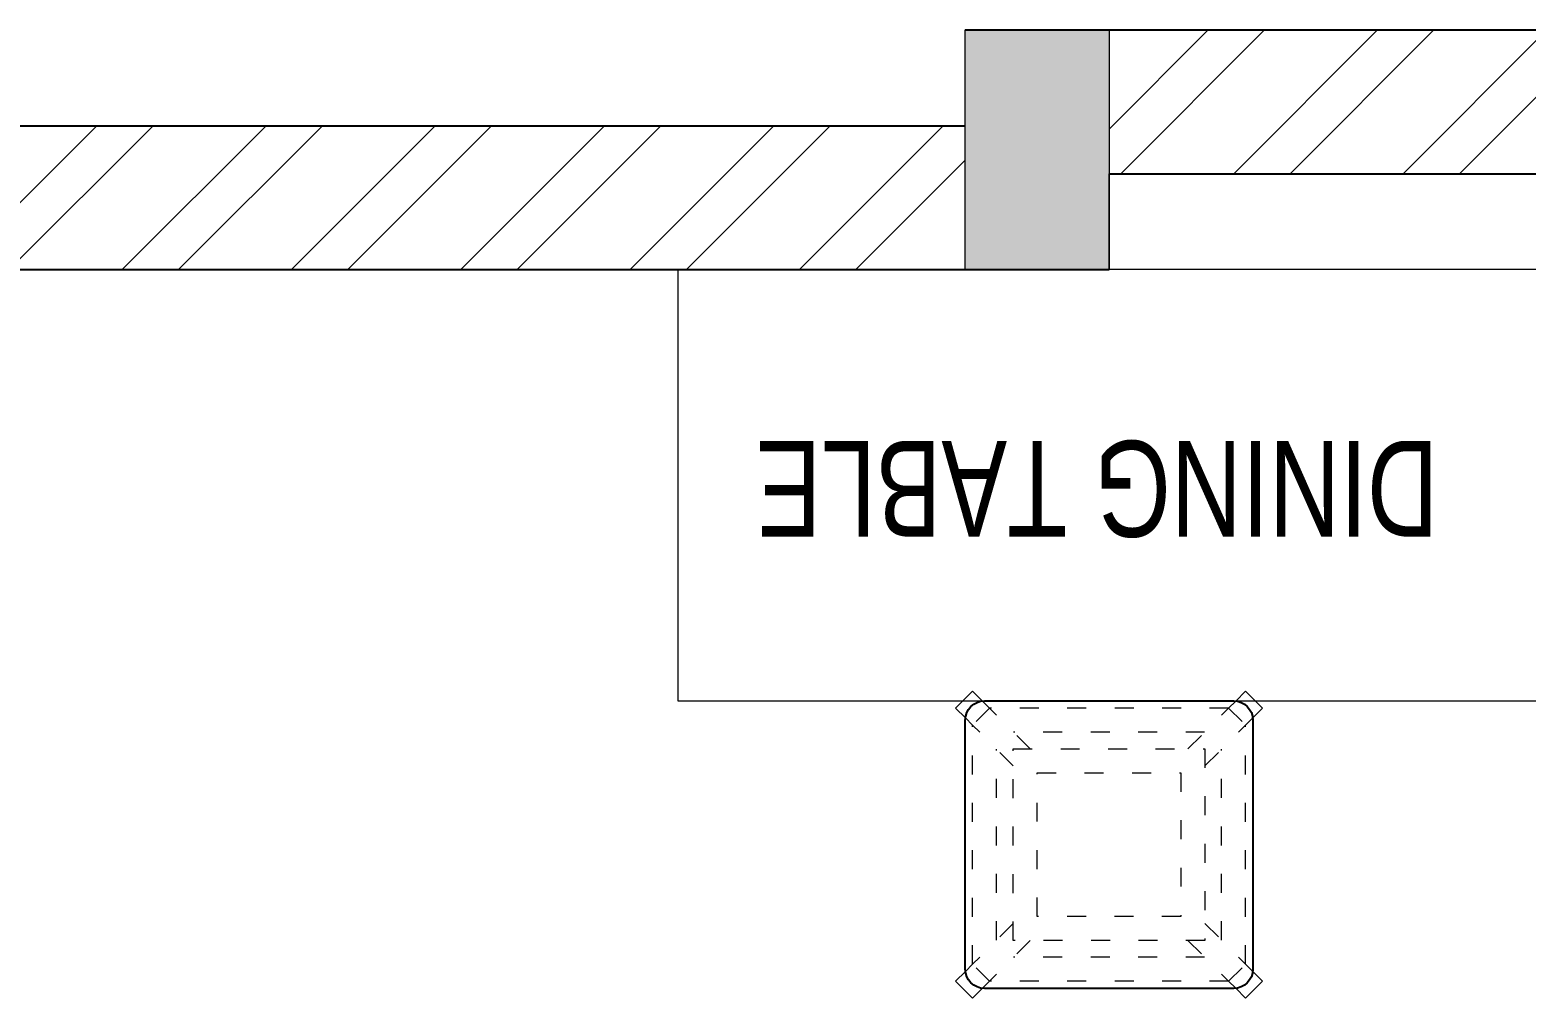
# Model space of a CAD drawing. Header units: feet. Extents: x 9925359 to 9932229, y -5941136 to -5927818.
# Drawn here: x 9927453 to 9929014, y -5928848 to -5927838 of the extents above; entities that cross this region are included whole.
import ezdxf

# ---------------------------------------------------------------- set-up
doc = ezdxf.new("R2010")
doc.units = ezdxf.units.FT
doc.header["$LTSCALE"] = 33
doc.header["$MEASUREMENT"] = 0
doc.linetypes.add('ACAD_ISO03W100', pattern=[30, 12, -18])
doc.layers.add('A-WALL', color=1, linetype='Continuous')
for name, color, linetype, lineweight in [('column hatch', 5, 'Continuous', 0), ('LENS-DIM', 252, 'Continuous', 5), ('LENS-TEXT', 31, 'Continuous', 5), ('LK-FF&E WALL', 1, 'Continuous', 9), ('LN-ELEVATION-1', 81, 'Continuous', 25), ('LN-ELEVATION-3', 125, 'Continuous', 18), ('LN-ELEVATION-5', 167, 'Continuous', 5), ('LN-HATCH', 251, 'Continuous', 0)]:
    doc.layers.add(name, color=color, linetype=linetype, lineweight=lineweight)
doc.styles.add('LK TXT', font='GILC____.TTF', dxfattribs={"height": 100})

# ---------------------------------------------------------------- blocks, each defined once
blk = doc.blocks.new('A$C50c8a3d0')
at = {"layer": 'column hatch'}
h = blk.add_hatch(color=8, dxfattribs=at)
h.dxf.hatch_style = 1
h.paths.add_polyline_path([(-565.4101730529219, 6015.335338768549), (-715.4101730529219, 6015.335338768549), (-715.4101730529219, 5765.335338768549), (-565.4101730529219, 5765.335338768549)])
at = {"layer": 'LN-HATCH'}
h = blk.add_hatch(dxfattribs=at)
h.set_pattern_fill('ANSI32', color=256, scale=333, angle=180)
h.set_pattern_definition([(225, (-10084900.59557978, 5279619.596572482), (88.29995930067012, -88.29995930067015), []), (225, (-10084959.46221921, 5279619.596572482), (88.29995930067012, -88.29995930067015), [])])
h.paths.add_polyline_path([(-715.4101730529219, 5765.335338768549), (-715.4101730529219, 5915.335338768549), (-3365.410173052922, 5915.335338768549), (-3365.410173052922, 5765.335338768549)])
h.paths.add_polyline_path([(-565.4101730529219, 6015.335338768549), (-565.4101730529219, 5865.335338768549), (2564.589826947078, 5865.335338768549), (2564.589826947078, 6015.335338768549)])
at = {"layer": 'A-WALL'}
for p, q in [((-715.4101730529219, 6015.335338768549, -11587.38237223599), (2564.589826947078, 6015.335338768549, -11587.38237223599)), ((-3365.410173052922, 5915.335338768549, -11587.38237223599), (-715.4101730529219, 5915.335338768549, -11587.38237223599)), ((-565.4101730529219, 5865.335338768549, -11587.38237223599), (2564.589826947078, 5865.335338768549, -11587.38237223599)), ((-3365.410173052922, 5765.335338768549, -11587.38237223599), (-985.4101730529219, 5765.335338768549, -11587.38237223599)), ((-985.4101730529219, 5765.335338768549, -11587.38237223599), (-565.4101730529219, 5765.335338768549, -11587.38237223599))]:
    blk.add_line(p, q, dxfattribs=at)
at = {"layer": 'column hatch', "color": 8}
for p, q in [((-715.4101730529219, 5915.335338768549, -11587.38237223599), (-715.4101730529219, 6015.335338768549, -11587.38237223599)), ((-565.4101730529219, 5765.335338768549, -11587.38237223599), (-565.4101730529219, 5865.335338768549, -11587.38237223599))]:
    blk.add_line(p, q, dxfattribs=at)
at = {"layer": 'column hatch', "color": 8, "elevation": -11587.38237223599}
blk.add_lwpolyline([(-565.4101730529219, 5765.335338768549), (-715.4101730529219, 5765.335338768549), (-715.4101730529219, 6015.335338768549), (-565.4101730529219, 6015.335338768549)], close=True, dxfattribs=at)
blk = doc.blocks.new('Stool')
at = {"layer": 'LN-ELEVATION-1', "ltscale": 0.5}
blk.add_lwpolyline([(-130, 300), (130, 300, -0.4142135623730951), (150, 280), (150, 20, -0.4142135623730951), (130, 0), (-130, 0, -0.4142135623730951), (-150, 20), (-150, 280, -0.4142135623730951)], format="xyb", close=True, dxfattribs=at)
at = {"layer": 'LN-ELEVATION-3', "linetype": 'ACAD_ISO03W100', "ltscale": 0.05}
for p, q in [((-82.3223304701969, 250), (-124.6966991401277, 292.374368671095)), ((-124.696699141059, 292.3743686703965), (124.6966991401277, 292.374368671095)), ((82.3223304701969, 250), (124.6966991401277, 292.374368671095)), ((-100, 232.3223304701969), (-142.3743686703965, 274.6966991415247)), ((-142.3743686708621, 274.6966991410591), (-142.3743686708621, 25.30330085894093)), ((-99.69669914059341, 267.3743686703965), (99.69669913966209, 267.374368671095)), ((100, 232.3223304701969), (142.3743686703965, 274.6966991415247)), ((142.3743686708621, 274.6966991410591), (142.3743686708621, 25.30330085894093)), ((-117.3743686703965, 249.6966991408263), (-117.3743686703965, 50.30330085847527)), ((117.3743686703965, 249.6966991408263), (117.3743686703965, 50.30330085847527)), ((-100, 67.67766952980308), (-142.3743686703965, 25.30330085847527)), ((100, 67.67766952980308), (142.3743686703965, 25.30330085847527)), ((-82.3223304701969, 50), (-124.6966991401277, 7.625631328905001)), ((82.3223304701969, 50), (124.6966991401277, 7.625631328905001)), ((-99.69669914059341, 32.62563132960349), (99.69669913966209, 32.625631328905)), ((-124.696699141059, 7.625631329603493), (124.6966991401277, 7.625631328905001))]:
    blk.add_line(p, q, dxfattribs=at)
for points in [[(-132.2008663183078, 299.8785358476453), (-124.696699141059, 292.3743686703965), (-142.3743686708621, 274.6966991410591), (-149.8785358476452, 282.200866318075)], [(132.2008663183078, 299.8785358476453), (124.696699141059, 292.3743686703965), (142.3743686708621, 274.6966991410591), (149.8785358476452, 282.200866318075)], [(-132.2008663183078, 0.1214641523547471), (-124.696699141059, 7.625631329603493), (-142.3743686708621, 25.30330085894093), (-149.8785358476452, 17.79913368192501)], [(132.2008663183078, 0.1214641523547471), (124.696699141059, 7.625631329603493), (142.3743686708621, 25.30330085894093), (149.8785358476452, 17.79913368192501)]]:
    blk.add_lwpolyline(points, dxfattribs=at)
for points in [[(-100, 250), (100, 250), (100, 50), (-100, 50)], [(-75, 225), (75, 225), (75, 75), (-75, 75)]]:
    blk.add_lwpolyline(points, close=True, dxfattribs=at)
at = {"layer": 'LN-ELEVATION-5', "ltscale": 0.5}
for points in [[(-149.8785358476452, 282.200866318075), (-160.0520382001996, 292.3743686706293), (-142.3743686708621, 310.0520381999668), (-132.2008663183078, 299.8785358478781)], [(149.8785358476452, 282.200866318075), (160.0520382001996, 292.3743686706293), (142.3743686708621, 310.0520381999668), (132.2008663183078, 299.8785358478781)], [(-149.8785358476452, 17.79913368192501), (-160.0520382001996, 7.625631329370662), (-142.3743686708621, -10.05203819996677), (-132.2008663183078, 0.1214641521219164)], [(149.8785358476452, 17.79913368192501), (160.0520382001996, 7.625631329370662), (142.3743686708621, -10.05203819996677), (132.2008663183078, 0.1214641521219164)]]:
    blk.add_lwpolyline(points, dxfattribs=at)

msp = doc.modelspace()

# ---------------------------------------------------------------- linework, layer by layer
at = {"layer": 'LK-FF&E WALL', "elevation": -11587.38237223599}
msp.add_lwpolyline([(9929029.220628569, -5928087.82511878), (9928129.220628569, -5928087.82511878), (9928129.220628569, -5928537.82511878), (9929029.220628569, -5928537.82511878)], close=True, dxfattribs=at)

# ---------------------------------------------------------------- block references
at = {"layer": 'LENS-DIM', "color": 2}
msp.add_blockref('A$C50c8a3d0', (9929144.630801624, -5933853.160457549), dxfattribs=at)
at = {"layer": 'LK-FF&E WALL', "rotation": 180}
msp.add_blockref('Stool', (9928579.220628569, -5928537.82511878, -11587.38237223599), dxfattribs=at)

# ---------------------------------------------------------------- texts
at = {"layer": 'LENS-TEXT', "color": 0, "linetype": 'Continuous', "ltscale": 3, "insert": (9928566.652510235, -5928315.834965544, -11587.38237223599), "char_height": 100, "attachment_point": 5, "rotation": 179.99999999999991, "style": 'LK TXT'}
msp.add_mtext_dynamic_manual_height_columns('DINING TABLE', width=783.9636358173434, gutter_width=0.9999999999999992, heights=[0], dxfattribs=at)

doc.saveas('drawing.dxf')
